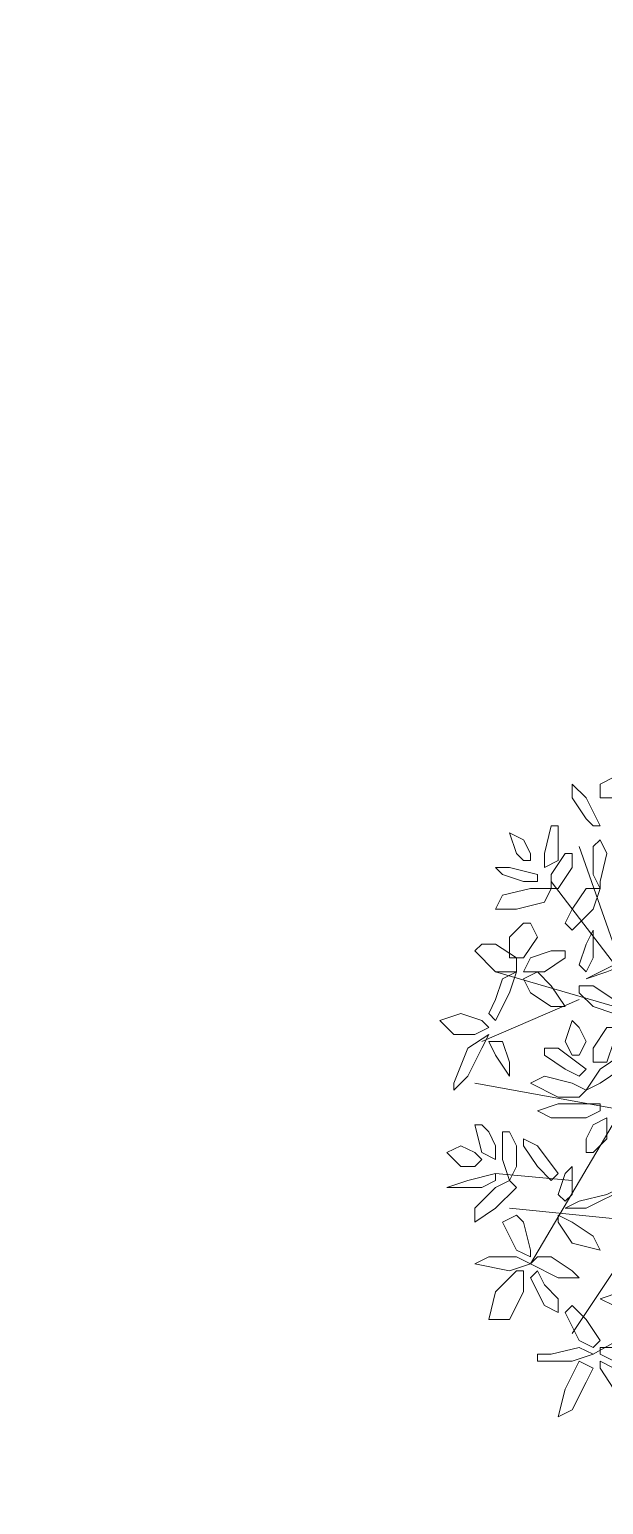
# Model space of a CAD drawing. Header units: millimetres. Extents: x 2529 to 2673, y 1639 to 1859.
# Drawn here: x 2634.92 to 2637.25, y 1710.95 to 1716.94 of the extents above; entities that cross this region are included whole.
import ezdxf

# ---------------------------------------------------------------- set-up
doc = ezdxf.new("R2010")
doc.units = ezdxf.units.MM
doc.layers.add('PDF_0', color=7, linetype='Continuous')

msp = doc.modelspace()

# ---------------------------------------------------------------- linework, layer by layer
at = {"layer": 'PDF_0', "lineweight": 9}
for points in [[(2637.2929, 1713.9002), (2637.3777, 1713.9285), (2637.4341, 1713.872), (2637.3777, 1713.8155), (2637.2365, 1713.8155), (2637.2365, 1713.872)], [(2637.18, 1713.7308), (2637.1235, 1713.8155), (2637.1235, 1713.872), (2637.18, 1713.8155), (2637.2365, 1713.7026), (2637.2082, 1713.7026)], [(2636.9541, 1713.5614), (2636.9258, 1713.5614), (2636.8976, 1713.5896), (2636.8693, 1713.6743), (2636.9258, 1713.6461), (2636.9541, 1713.5896)], [(2637.067, 1713.6461), (2637.067, 1713.5614), (2637.0105, 1713.5331), (2637.0105, 1713.5896), (2637.0388, 1713.7026), (2637.067, 1713.7026)], [(2637.2082, 1713.5049), (2637.2082, 1713.6178), (2637.2365, 1713.6461), (2637.2647, 1713.5896), (2637.2365, 1713.4766), (2637.2365, 1713.4484)], [(2636.9258, 1713.4766), (2636.8411, 1713.5049), (2636.8129, 1713.5331), (2636.8693, 1713.5331), (2636.9823, 1713.5049), (2636.9823, 1713.4766)], [(2637.1235, 1713.5331), (2637.067, 1713.4484), (2637.0388, 1713.4484), (2637.0388, 1713.5049), (2637.0953, 1713.5896), (2637.1235, 1713.5896)], [(2637.0388, 1713.4484), (2637.0105, 1713.3919), (2636.8976, 1713.3637), (2636.8129, 1713.3637), (2636.8411, 1713.4202), (2636.9541, 1713.4484)], [(2637.1235, 1713.3637), (2637.18, 1713.4484), (2637.2365, 1713.4484), (2637.2082, 1713.3637), (2637.1235, 1713.279), (2637.0953, 1713.3072)], [(2636.9823, 1713.2507), (2636.9258, 1713.166), (2636.8693, 1713.166), (2636.8693, 1713.2507), (2636.9258, 1713.3072), (2636.9541, 1713.3072)], [(2637.18, 1713.2225), (2637.2082, 1713.279), (2637.2082, 1713.166), (2637.18, 1713.1095), (2637.1517, 1713.1378)], [(2636.8129, 1713.2225), (2636.8976, 1713.166), (2636.8976, 1713.1095), (2636.8129, 1713.1095), (2636.7281, 1713.1942), (2636.7564, 1713.2225)], [(2637.0953, 1713.1942), (2637.0953, 1713.166), (2637.0105, 1713.1095), (2636.9258, 1713.1095), (2636.9541, 1713.166), (2637.0388, 1713.1942)], [(2637.3494, 1713.166), (2637.2365, 1713.1095), (2637.18, 1713.0813), (2637.2647, 1713.1095), (2637.4059, 1713.166), (2637.4059, 1713.1942)], [(2636.8129, 1712.9966), (2636.8411, 1713.0813), (2636.8976, 1713.1095), (2636.8693, 1713.0248), (2636.8129, 1712.9119), (2636.7846, 1712.9401)], [(2636.9258, 1713.0813), (2636.9823, 1713.1095), (2637.0388, 1713.0531), (2637.0953, 1712.9683), (2637.0388, 1712.9683), (2636.9541, 1713.0248)], [(2637.1517, 1713.0531), (2637.1517, 1713.0248), (2637.2082, 1712.9683), (2637.2929, 1712.9401), (2637.2929, 1712.9966), (2637.2082, 1713.0531)], [(2636.7846, 1712.8836), (2636.7564, 1712.9119), (2636.6717, 1712.9401), (2636.5869, 1712.9119), (2636.6434, 1712.8554), (2636.7281, 1712.8554)], [(2637.1517, 1712.7707), (2637.1235, 1712.7707), (2637.0953, 1712.8271), (2637.1235, 1712.9119), (2637.1517, 1712.8836), (2637.18, 1712.8271)], [(2637.2929, 1712.8271), (2637.2647, 1712.7424), (2637.2082, 1712.7424), (2637.2082, 1712.7989), (2637.2647, 1712.8836), (2637.2929, 1712.8836)], [(2636.6999, 1712.6859), (2636.7564, 1712.7989), (2636.7846, 1712.8554), (2636.6999, 1712.7989), (2636.6434, 1712.6577), (2636.6434, 1712.6295)], [(2636.8693, 1712.7424), (2636.8693, 1712.6859), (2636.8129, 1712.7707), (2636.7846, 1712.8271), (2636.8411, 1712.8271)], [(2637.0953, 1712.7142), (2637.0105, 1712.7707), (2637.0105, 1712.7989), (2637.067, 1712.7989), (2637.18, 1712.7142), (2637.1517, 1712.6859)], [(2637.3212, 1712.7142), (2637.2365, 1712.6577), (2637.18, 1712.6295), (2637.2365, 1712.7142), (2637.3212, 1712.7707), (2637.3212, 1712.7424)], [(2637.18, 1712.6295), (2637.1517, 1712.6012), (2637.067, 1712.6012), (2636.9541, 1712.6577), (2637.0105, 1712.6859), (2637.1235, 1712.6577)], [(2637.18, 1712.5165), (2637.0388, 1712.5165), (2636.9823, 1712.5447), (2637.067, 1712.573), (2637.2365, 1712.573), (2637.2365, 1712.5447)], [(2637.18, 1712.3753), (2637.2082, 1712.3753), (2637.2647, 1712.4318), (2637.2647, 1712.5165), (2637.2082, 1712.4883), (2637.18, 1712.4318)], [(2636.7846, 1712.46), (2636.8129, 1712.4035), (2636.8129, 1712.3471), (2636.7564, 1712.3753), (2636.7281, 1712.4883), (2636.7564, 1712.4883)], [(2636.8976, 1712.4035), (2636.8976, 1712.3188), (2636.8693, 1712.2623), (2636.8411, 1712.3471), (2636.8411, 1712.46), (2636.8693, 1712.46)], [(2636.7564, 1712.3471), (2636.7281, 1712.3188), (2636.6717, 1712.3188), (2636.6152, 1712.3753), (2636.6717, 1712.4035), (2636.7281, 1712.3753)], [(2636.9823, 1712.3188), (2636.9258, 1712.4035), (2636.9258, 1712.4318), (2636.9823, 1712.4035), (2637.067, 1712.2906), (2637.0388, 1712.2623)], [(2636.7564, 1712.2341), (2636.6717, 1712.2341), (2636.6152, 1712.2341), (2636.6999, 1712.2623), (2636.8129, 1712.2906), (2636.8129, 1712.2623)], [(2637.0953, 1712.2906), (2637.1235, 1712.3188), (2637.1235, 1712.2059), (2637.0953, 1712.1776), (2637.067, 1712.2059)], [(2636.8693, 1712.2623), (2636.8976, 1712.2341), (2636.8129, 1712.1494), (2636.7281, 1712.0929), (2636.7281, 1712.1494), (2636.8129, 1712.2341)], [(2637.2647, 1712.2059), (2637.1517, 1712.1776), (2637.0953, 1712.1494), (2637.18, 1712.1494), (2637.3494, 1712.2341), (2637.3212, 1712.2341)], [(2636.9258, 1712.0929), (2636.9541, 1711.9799), (2636.9541, 1711.9517), (2636.8976, 1711.9799), (2636.8411, 1712.0929), (2636.8976, 1712.1211)], [(2637.067, 1712.1211), (2637.067, 1712.0929), (2637.1235, 1712.0082), (2637.2365, 1711.9799), (2637.2082, 1712.0364), (2637.1235, 1712.0929)], [(2636.7846, 1711.9517), (2636.7281, 1711.9235), (2636.8693, 1711.8952), (2636.9541, 1711.9235), (2636.8976, 1711.9517)], [(2637.0388, 1711.9517), (2637.1235, 1711.8952), (2637.1517, 1711.867), (2637.067, 1711.867), (2636.9541, 1711.9235), (2636.9823, 1711.9517)], [(2636.9258, 1711.8952), (2636.8976, 1711.8952), (2636.8129, 1711.8105), (2636.7846, 1711.6975), (2636.8693, 1711.6975), (2636.9258, 1711.8105)], [(2637.0105, 1711.8387), (2637.067, 1711.7823), (2637.067, 1711.7258), (2637.0105, 1711.754), (2636.9541, 1711.867), (2636.9823, 1711.8952)], [(2637.4059, 1711.7823), (2637.2929, 1711.754), (2637.2365, 1711.7823), (2637.3212, 1711.8105), (2637.4624, 1711.8105), (2637.4624, 1711.7823)], [(2637.18, 1711.6975), (2637.2365, 1711.6128), (2637.2082, 1711.5846), (2637.1517, 1711.6128), (2637.0953, 1711.7258), (2637.1235, 1711.754)], [(2637.0388, 1711.5564), (2637.1517, 1711.5846), (2637.2082, 1711.5564), (2637.1235, 1711.5281), (2636.9823, 1711.5281), (2636.9823, 1711.5564)], [(2637.2929, 1711.5846), (2637.3777, 1711.5564), (2637.4059, 1711.5281), (2637.3494, 1711.4999), (2637.2365, 1711.5564), (2637.2365, 1711.5846)], [(2637.2082, 1711.4999), (2637.1517, 1711.5281), (2637.0953, 1711.4152), (2637.067, 1711.3022), (2637.1235, 1711.3304), (2637.18, 1711.4434)], [(2637.2929, 1711.4999), (2637.3494, 1711.4152), (2637.3494, 1711.3587), (2637.2929, 1711.4152), (2637.2365, 1711.4999), (2637.2365, 1711.5281)]]:
    msp.add_lwpolyline(points, close=True, dxfattribs=at)
for points in [[(2637.3212, 1713.1378), (2637.1517, 1713.6178)], [(2637.773, 1712.5165), (2637.0388, 1713.4766)], [(2637.4906, 1712.9119), (2636.8129, 1713.1095)], [(2637.1517, 1712.9966), (2636.7564, 1712.8271)], [(2637.66, 1712.46), (2638.1119, 1712.6295), (2637.66, 1712.4883), (2636.7281, 1712.6577)], [(2637.3212, 1712.5447), (2636.9541, 1711.9235)], [(2637.6883, 1712.4883), (2637.1235, 1711.6411)], [(2637.1235, 1712.2623), (2636.8129, 1712.2906)], [(2637.4341, 1712.0929), (2636.8693, 1712.1494)], [(2637.9142, 1711.9517), (2637.2082, 1711.5564)]]:
    msp.add_lwpolyline(points, dxfattribs=at)
at = {"layer": 'PDF_0', "lineweight": 50}
msp.add_arc((2579.8577, 1798.7805), 92.5408, 276.216484, 319.878707, dxfattribs=at)

doc.saveas('drawing.dxf')
